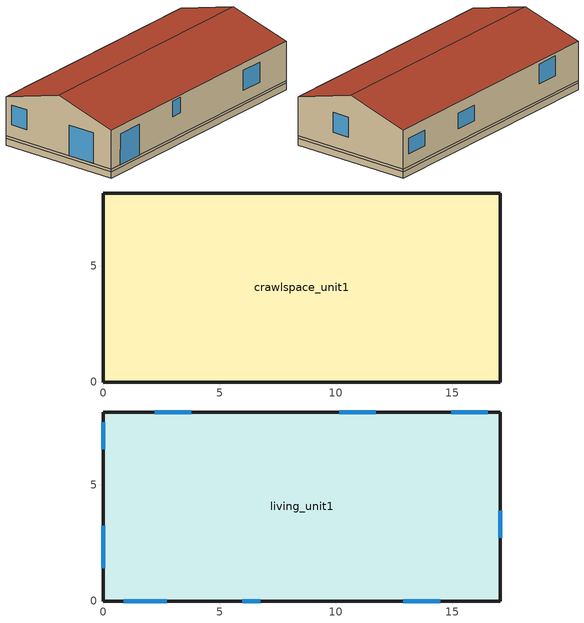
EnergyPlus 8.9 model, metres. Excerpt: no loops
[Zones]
crawlspace_unit1
 floor ground (Interior Floor): 17.07,0 0,0 0,8.13 17.07,8.13 z-0.46
 wall outside (crawl wall): 0,0 17.07,0 17.07,8.13 0,8.13 0,0 z0:0.15
 wall ground (crawl wall): 0,0 17.07,0 17.07,8.13 0,8.13 0,0 z-0.46:0
living_unit1
 floor to crawlspace_unit1 (Exterior Floor): 17.07,0 0,0 0,8.13 17.07,8.13 z0.15
 wall outside (Exterior Wall): 0,0 17.07,0 / 17.07,8.13 0,8.13 z0.15:2.74; 17.07,0,0.15 17.07,8.13,0.15 17.07,8.13,2.74 17.07,4.06,3.95 17.07,0,2.74; 0,8.13,0.15 0,0,0.15 0,0,2.74 0,4.06,3.95 0,8.13,2.74
 window (CFS_Win_2_Glz_62): 16.54,8.13 14.96,8.13 z0.99:2; 12.91,0 14.48,0 z0.93:2.26; 17.07,2.71 17.07,3.88 z1.12:2.44; 11.71,8.13 10.14,8.13 z0.98:2; 3.79,8.13 2.22,8.13 z1.23:2.55; 5.98,0 6.74,0 z1.58:2.6; 0,7.69 0,6.53 z0.99:2.31; 0,3.24 0,1.41 z0.15:2.18; 0.89,0,0.15 2.72,0,0.15 2.73,0,2.18 0.9,0,2.18
 roof outside (nonres_roof): 0,0,2.74 17.07,0,2.74 17.07,4.06,3.95 0,4.06,3.95; 17.07,8.13,2.74 0,8.13,2.74 0,4.06,3.95 17.07,4.06,3.95
[Building]
SF_SB_Pasco_HP_crawlspace_sorted: North Axis {deg}=0; Terrain=Suburbs; Loads Convergence Tolerance Value=0.04; Temperature Convergence Tolerance Value {deltaC}=0.4; Solar Distribution=FullExterior; Maximum Number of Warmup Days=25; Minimum Number of Warmup Days=6
[Site:Location]
Pasco_WA_USA Design_Conditions: Latitude {deg}=46.27; Longitude {deg}=-119.12; Time Zone {hr}=-8; Elevation {m}=136
[SizingPeriod:DesignDay] Day of Month=21; Humidity Condition Type=Wetbulb; Barometric Pressure {Pa}=99702; Rain Indicator=No; Snow Indicator=No; Daylight Saving Time Indicator=No; Solar Model Indicator=ASHRAEClearSky
Name | Month | Day Type | Maximum Dry-Bulb Temperature {C} | Daily Dry-Bulb Temperature Range {deltaC} | Wetbulb or DewPoint at Maximum Dry-Bulb {C} | Wind Speed {m/s} | Wind Direction {deg} | Sky Clearness
Pasco Ann Htg 99.6% Condns DB | 12 | WinterDesignDay | -14 | 0 | -14 | 2.5 | 310 | 0
Pasco Ann Clg .4% Condns DB=>MWB | 7 | SummerDesignDay | 37.5 | 17.8 | 21.1 | 3.1 | 330 | 1
[Site:WaterMainsTemperature]
Calculation Method=Correlation; Annual Average Outdoor Air Temperature {C}=12.0833; Maximum Difference In Monthly Average Outdoor Air Temperatures {deltaC}=22.8
[Material]
Name | Roughness | Thickness {m} | Conductivity {W/m-K} | Density {kg/m3} | Specific Heat {J/kg-K} | Thermal Absorptance | Solar Absorptance | Visible Absorptance
wall_consol_layer | Rough | 0.0889 | 0.0596628 | 120.801 | 1036.26
sheathing_consol_layer | Rough | 0.0127 | 0.0940184 | 685.008 | 1172.332
floor_consol_layer | Rough | 0.18415 | 0.0485233 | 55.074 | 916.9311
F08 Metal surface | Smooth | 0.0008 | 45.28 | 7824 | 500
Concrete_4in | Rough | 0.101498 | 1.312098 | 2242.8 | 465.2
Stucco_1in | MediumSmooth | 0.0254001 | 1.39892 | 1922.21 | 878.64
Drywall_1/2in | MediumSmooth | 0.0127 | 0.16009 | 800.923 | 1087.84
OSB_5/8in | MediumSmooth | 0.015875 | 0.1163 | 544.627 | 1213.36
Plywood_3/4in | Rough | 0.01905 | 0.115458 | 544.68 | 674.54 | 0.9 | 0.7 | 0.7
Carpet_n_pad | MediumSmooth | 0.0254001 | 0.0601314 | 32.0369 | 836.8 | 0.9 | 0.7 | 0.7
Std Wood 6inch | MediumSmooth | 0.15 | 0.12 | 540 | 1210 | 0.9 | 0.7 | 0.7
F13 Built-up roofing | Rough | 0.0095 | 0.16 | 1120 | 1460 | 0.9 | 0.7
[Material:NoMass]
Name | Roughness | Thermal Resistance {m2-K/W} | Thermal Absorptance | Solar Absorptance | Visible Absorptance
Bldg_paper_felt | Smooth | 0.0105666
Nonres_Roof_Insulation | MediumSmooth | 3.9 | 0.9 | 0.7 | 0.7
[WindowMaterial:SimpleGlazingSystem]
Window glass: U-Factor {W/m2-K}=3.86122; Solar Heat Gain Coefficient=0.7; Visible Transmittance=0.73
[WindowMaterial:Glazing]
Glass_102_Layer: Optical Data Type=BSDF; Window Glass Spectral Data Set=Glass_102_Layer_SpecDat; Thickness {m}=0.003048; Infrared Transmittance at Normal Incidence=0; Front Side Infrared Hemispherical Emissivity=0.84; Back Side Infrared Hemispherical Emissivity=0.84; Conductivity {W/m-K}=1; Young's modulus {Pa}=7.2e10; Poisson's ratio=0.22
[WindowMaterial:Blind]
int_blind: Slat Orientation=Horizontal; Slat Width {m}=0.025; Slat Separation {m}=0.01875; Slat Thickness {m}=0.001; Slat Angle {deg}=45; Slat Conductivity {W/m-K}=221; Slat Beam Solar Transmittance=0; Front Side Slat Beam Solar Reflectance=0.5; Back Side Slat Beam Solar Reflectance=0.5; Slat Diffuse Solar Transmittance=0; Front Side Slat Diffuse Solar Reflectance=0.5; Back Side Slat Diffuse Solar Reflectance=0.5; Slat Beam Visible Transmittance=0; Front Side Slat Beam Visible Reflectance=0.5; Back Side Slat Beam Visible Reflectance=0.5; Slat Diffuse Visible Transmittance=0; Front Side Slat Diffuse Visible Reflectance=0.5; Back Side Slat Diffuse Visible Reflectance=0.5; Slat Infrared Hemispherical Transmittance=0; Front Side Slat Infrared Hemispherical Emissivity=0.9; Back Side Slat Infrared Hemispherical Emissivity=0.9; Blind to Glass Distance {m}=0.05; Blind Top Opening Multiplier=0.5; Blind Bottom Opening Multiplier=0.5; Blind Left Side Opening Multiplier=0.5; Blind Right Side Opening Multiplier=0.5
[Construction]
nonres_roof: F13 Built-up roofing, Nonres_Roof_Insulation, F08 Metal surface
InteriorFurnishings: Std Wood 6inch
Exterior Floor: floor_consol_layer, Plywood_3/4in, Carpet_n_pad
Interior Floor: Plywood_3/4in, Carpet_n_pad
Exterior Wall: Stucco_1in, Bldg_paper_felt, sheathing_consol_layer, OSB_5/8in, wall_consol_layer, Drywall_1/2in
window_w_blinds: Window glass, int_blind
crawl wall: Concrete_4in
[WindowProperty:ShadingControl]
Shades: Shading Type=InteriorBlind; Construction with Shading=window_w_blinds; Shading Control Type=OnIfScheduleAllows; Schedule=window_shades; Shading Control Is Scheduled=Yes; Glare Control Is Active=No
[WindowMaterial:Gas]
Gap_1_W_0_0063: Gas Type=Air; Thickness {m}=0.0063
[WindowMaterial:Gap]
Gap_1_Glz_62_Layer_1: Thickness {m}=0.0063; Gas (or Gas Mixture)=Gap_1_W_0_0063; Pressure {Pa}=101325
[Construction:ComplexFenestrationState]
CFS_Win_2_Glz_62: LBNLWindow, None, ThermParam_Glz_62, CFS_Glz_62_Basis, CFS_Glz_62_TfSol, CFS_Glz_62_RbSol, CFS_Glz_62_Tfvis, CFS_Glz_62_Rbvis, Glass_102_Layer, CFS_Glz_62_Layer_1_fAbs, CFS_Glz_62_Layer_1_bAbs, Gap_1_Glz_62_Layer_1, Glass_102_Layer, CFS_Glz_62_Layer_2_fAbs, CFS_Glz_62_Layer_2_bAbs
[Zone] Multiplier=1
living_unit1; crawlspace_unit1
[InternalMass]
Internalmass_unit1: Construction=InteriorFurnishings; Zone=living_unit1; Surface Area {m2}=6.21826
[GroundHeatTransfer:Control]
gtp_control: Run Basement Preprocessor=no; Run Slab Preprocessor=yes
[GroundHeatTransfer:Slab:Materials]
NMAT: Number of materials=2; ALBEDO: Surface Albedo: No Snow=0.16; ALBEDO: Surface Albedo: Snow=0.4; EPSLW: Surface Emissivity: No Snow=0.9; EPSLW: Surface Emissivity: Snow=0.9; Z0: Surface Roughness: No Snow {cm}=0.75; Z0: Surface Roughness: Snow {cm}=0.05; HIN: Indoor HConv: Downward Flow {W/m2-K}=6; HIN: Indoor HConv: Upward {W/m2-K}=9
[GroundHeatTransfer:Slab:MatlProps]
RHO: Slab Material density {kg/m3}=2300; RHO: Soil Density {kg/m3}=1200; CP: Slab CP {J/kg-K}=650; CP: Soil CP {J/kg-K}=1200; TCON: Slab k {W/m-K}=0.9; TCON: Soil k {W/m-K}=1
[GroundHeatTransfer:Slab:BoundConds]
EVTR: Is surface evapotranspiration modeled=FALSE; FIXBC: is the lower boundary at a fixed temperature=TRUE; TDEEPin {C}=10; USRHflag: Is the ground surface h specified by the user?=FALSE
[GroundHeatTransfer:Slab:BldgProps]
IYRS: Number of years to iterate=10; Shape: Slab shape=0; HBLDG: Building height {m}=4; TIN1: January Indoor Average Temperature Setpoint {C}=22.22; TIN2: February Indoor Average Temperature Setpoint {C}=22.22; TIN3: March Indoor Average Temperature Setpoint {C}=22.22; TIN4: April Indoor Average Temperature Setpoint {C}=22.22; TIN5: May Indoor Average Temperature Setpoint {C}=22.22; TIN6: June Indoor Average Temperature Setpoint {C}=23.88; TIN7: July Indoor Average Temperature Setpoint {C}=23.88; TIN8: August Indoor Average Temperature Setpoint {C}=23.88; TIN9: September Indoor Average Temperature Setpoint {C}=23.88; TIN10: October Indoor Average Temperature Setpoint {C}=22.22; TIN11: November Indoor Average Temperature Setpoint {C}=22.22; TIN12: December Indoor Average Temperature Setpoint {C}=22.22; TINAmp: Daily Indoor sine wave variation amplitude {deltaC}=0; ConvTol: Convergence Tolerance=0.1
[GroundHeatTransfer:Slab:Insulation]
RINS: R value of under slab insulation {m2-K/W}=0; DINS: Width of strip of under slab insulation {m}=0; RVINS: R value of vertical insulation {m2-K/W}=1.761; ZVINS: Depth of vertical insulation {m}=1.5; IVINS: Flag: Is there vertical insulation=1
[GroundHeatTransfer:Slab:EquivalentSlab]
APRatio: The area to perimeter ratio for this slab {m}=2.84365; SLABDEPTH: Thickness of slab on grade {m}=0.1; CLEARANCE: Distance from edge of slab to domain edge {m}=15; ZCLEARANCE: Distance from bottom of slab to domain bottom {m}=15
[GroundHeatTransfer:Basement:SimParameters]
F: Multiplier for the ADI solution=0.1; IYRS: Maximum number of yearly iterations:=15
[GroundHeatTransfer:Basement:Insulation]
REXT: R Value of any exterior insulation {m2-K/W}=2.2893; INSFULL: Flag: Is the wall fully insulated?=True
[GroundHeatTransfer:Basement:SurfaceProps]
ALBEDO: Surface albedo for No snow conditions=0.16; ALBEDO: Surface albedo for snow conditions=0.4; EPSLN: Surface emissivity No Snow=0.94; EPSLN: Surface emissivity with Snow=0.86; VEGHT: Surface roughness No snow conditions {cm}=6; VEGHT: Surface roughness Snow conditions {cm}=0.25; PET: Flag, Potential evapotranspiration on?=False
[GroundHeatTransfer:Basement:BldgData]
DWALL: Wall thickness {m}=0.2; DSLAB: Floor slab thickness {m}=0.243828; DGRAVXY: Width of gravel pit beside basement wall {m}=0.3; DGRAVZN: Gravel depth extending above the floor slab {m}=0.2; DGRAVZP: Gravel depth below the floor slab {m}=0.1
[GroundHeatTransfer:Basement:Interior]
COND: Flag: Is the basement conditioned?=True; HIN: Downward convection only heat transfer coefficient {W/m2-K}=0.92; HIN: Upward convection only heat transfer coefficient {W/m2-K}=4.04; HIN: Horizontal convection only heat transfer coefficient {W/m2-K}=3.08; HIN: Downward combined (convection and radiation) heat transfer coefficient {W/m2-K}=6.13; HIN: Upward combined (convection and radiation) heat transfer coefficient {W/m2-K}=9.26; HIN: Horizontal combined (convection and radiation) heat transfer coefficient {W/m2-K}=8.29
[GroundHeatTransfer:Basement:ComBldg]
January average temperature {C}=21; February average temperature {C}=21; March average temperature {C}=21; April average temperature {C}=21; May average temperature {C}=24; June average temperature {C}=24; July average temperature {C}=24; August average temperature {C}=24; September average temperature {C}=24; October average temperature {C}=24; November average temperature {C}=21; December average temperature {C}=21; Daily variation sine wave amplitude {deltaC}=21
[GroundHeatTransfer:Basement:EquivSlab]
APRatio: The area to perimeter ratio for this slab {m}=9.03125; EquivSizing: Flag=True
[GroundHeatTransfer:Basement:EquivAutoGrid]
CLEARANCE: Distance from outside of wall to edge of 3-D ground domain {m}=15; SlabDepth: Thickness of the floor slab {m}=0.1; BaseDepth: Depth of the basement wall below grade {m}=1.21914
[Lights]
Living Hardwired Lighting1: Zone or ZoneList=living_unit1; Schedule=Lighting_sch; Design Level Calculation Method=LightingLevel; Lighting Level {W}=141; Watts per Zone Floor Area {W/m2}=0; Return Air Fraction=0; Fraction Radiant=0.6; Fraction Visible=0.2; Fraction Replaceable=0
[ElectricEquipment] Zone or ZoneList=living_unit1; Design Level Calculation Method=EquipmentLevel; Fraction Latent=0; Fraction Radiant=0; Fraction Lost=0
Name | Schedule | Design Level {W}
Simulated_Plug_Load | Simulated_Plug_Process_Load_SCH | 3963
Simulated_People_Load | Simulated_People_Load_SCH | 132
Simulated_HVAC_Base_Load | always_avail | 46
[ZoneInfiltration:EffectiveLeakageArea] Schedule=always_avail; Effective Air Leakage Area {cm2}=307.57; Stack Coefficient=0.00029; Wind Coefficient=0.000231
Name | Zone
Living_ShermanGrimsrud_unit1 | living_unit1
CrawlVent_unit1 | crawlspace_unit1
[ZoneVentilation:DesignFlowRate]
Ventilation_unit1: Zone or ZoneList=living_unit1; Schedule=always_avail; Design Flow Rate Calculation Method=Flow/Zone; Design Flow Rate {m3/s}=0; Ventilation Type=Exhaust; Fan Pressure Rise {Pa}=0; Fan Total Efficiency=1; Constant Term Coefficient=1; Temperature Term Coefficient=0; Velocity Term Coefficient=0; Velocity Squared Term Coefficient=0; Minimum Indoor Temperature {C}=-100; Maximum Indoor Temperature {C}=100; Delta Temperature {deltaC}=-100; Minimum Outdoor Temperature {C}=-100; Maximum Outdoor Temperature {C}=100; Maximum Wind Speed {m/s}=40
[AvailabilityManager:Scheduled]
System availability: Schedule=always_avail
[ExternalInterface:Schedule]
Name | Initial Value
heating_sch | 33
cooling_sch | 15
[WindowThermalModel:Params]
ThermParam_Glz_62: standard=ISO15099; Thermal Model=ISO15099; SDScalar=1; Deflection Model=NoDeflection
[Matrix:TwoDimension]
CFS_Glz_62_Basis: 9, 2, 0, 1, 10, 8, 20, 16, 30, 20, 40, 24, 50, 24, 60, 24, 70, 16, 82.5, 12
